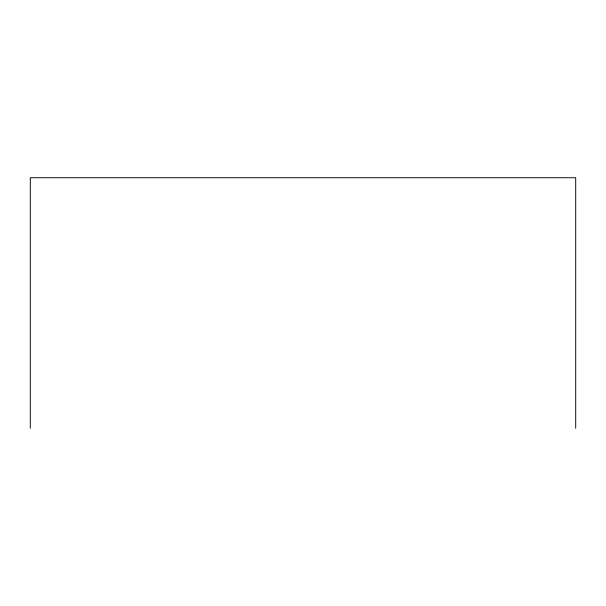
<?xml version="1.0" encoding="UTF-8"?>
<svg xmlns="http://www.w3.org/2000/svg" width="606" height="606" viewBox="0 0 606 606"><rect width="100%" height="100%" fill="white"/><g stroke="black" fill="none" stroke-linecap="round" stroke-linejoin="round"><path stroke-width="0.91" d="M575.7 428.268L575.7 177.732L30.3 177.732L30.3 428.268"/></g></svg>
